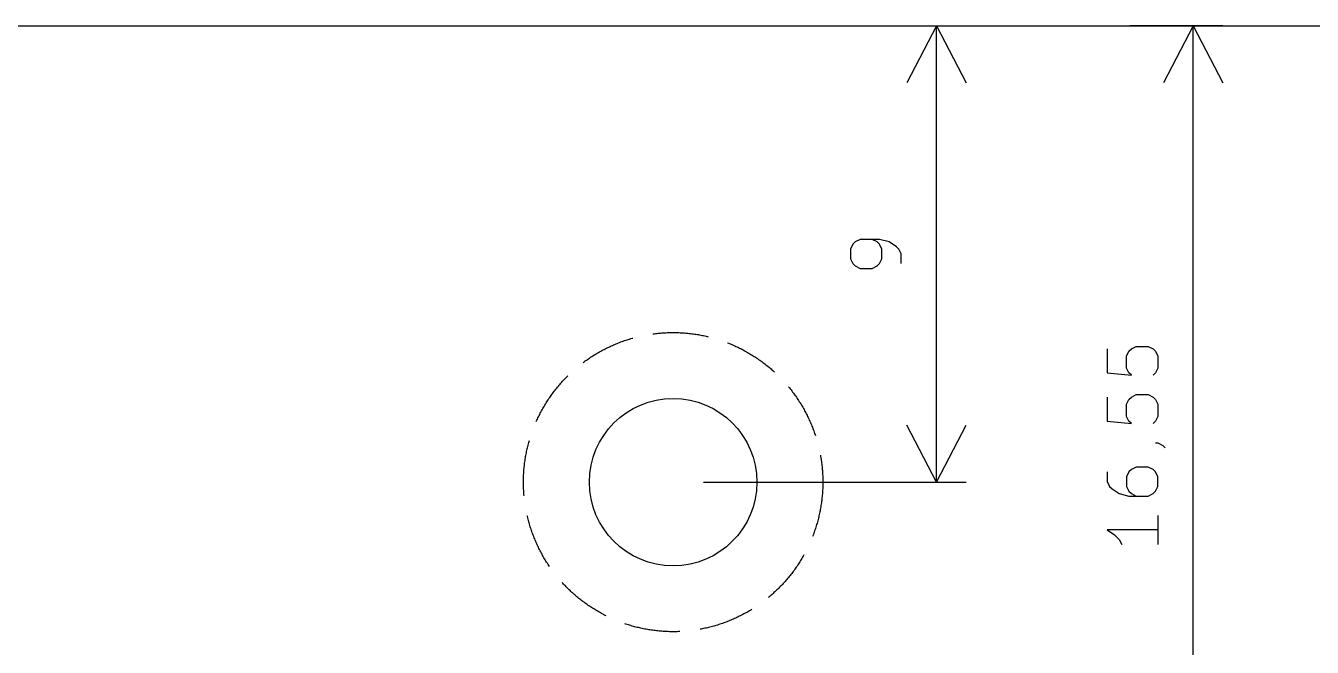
# Model space of a CAD drawing. Header units: millimetres. Extents: x 183 to 663, y -184 to 161.
# Drawn here: x 408.49 to 433.85, y 49.24 to 61.5 of the extents above; entities that cross this region are included whole.
import ezdxf

# ---------------------------------------------------------------- set-up
doc = ezdxf.new("R2010")
doc.units = ezdxf.units.MM
doc.layers.add('User.3', color=254, linetype='CONTINUOUS', true_color=0xb4dbd2)
doc.layers.add('User.4', color=57, linetype='CONTINUOUS', true_color=0x484848)

msp = doc.modelspace()

# ---------------------------------------------------------------- linework, layer by layer
at = {"layer": 'User.3', "linetype": 'CONTINUOUS'}
for p, q in [((293.5, 61.5), (549, 61.5)), ((426.44, 61.5), (425.853579, 60.373496)), ((425.85358, 61.5), (427.32, 61.5)), ((426.44, 52.5), (426.44, 61.5)), ((426.44, 61.5), (427.026421, 60.373496)), ((432.08642, 61.5), (430.25, 61.5)), ((431.5, 61.5), (430.913579, 60.373496)), ((431.5, 44.95), (431.5, 61.5)), ((431.5, 61.5), (432.086421, 60.373496)), ((424.792438, 57.190476), (424.744819, 57.095238)), ((424.744819, 57.095238), (424.744819, 56.904762)), ((424.840057, 57.238095), (424.792438, 57.190476)), ((424.935295, 57.285714), (424.840057, 57.238095)), ((425.316247, 57.285714), (424.935295, 57.285714)), ((425.268628, 57.238095), (425.17339, 57.285714)), ((425.316247, 57.190476), (425.268628, 57.238095)), ((425.506723, 57.238095), (425.316247, 57.285714)), ((425.363866, 57.095238), (425.316247, 57.190476)), ((425.363866, 56.904762), (425.363866, 57.095238)), ((425.64958, 57.142857), (425.506723, 57.238095)), ((425.6972, 57.095238), (425.64958, 57.142857)), ((425.744819, 57), (425.6972, 57.095238)), ((424.744819, 56.904762), (424.792438, 56.809524)), ((424.792438, 56.809524), (424.840057, 56.761905)), ((425.268628, 56.761905), (425.316247, 56.809524)), ((425.316247, 56.809524), (425.363866, 56.904762)), ((425.744819, 56.809524), (425.744819, 57)), ((424.840057, 56.761905), (424.935295, 56.714286)), ((424.935295, 56.714286), (425.17339, 56.714286)), ((425.17339, 56.714286), (425.268628, 56.761905)), ((420.244311, 55.273281), (420.26855, 55.281952)), ((420.26855, 55.281952), (420.292864, 55.290411)), ((420.292864, 55.290411), (420.317251, 55.298657)), ((420.317251, 55.298657), (420.34171, 55.30669)), ((420.34171, 55.30669), (420.366237, 55.314509)), ((420.366237, 55.314509), (420.390831, 55.322114)), ((420.390831, 55.322114), (420.415491, 55.329504)), ((420.415491, 55.329504), (420.440215, 55.336679)), ((420.440215, 55.336679), (420.458279, 55.341774)), ((420.849691, 55.422713), (420.875212, 55.426095)), ((420.875212, 55.426095), (420.900761, 55.429254)), ((420.900761, 55.429254), (420.926336, 55.432191)), ((420.926336, 55.432191), (420.951936, 55.434903)), ((420.951936, 55.434903), (420.977559, 55.437393)), ((420.977559, 55.437393), (421.003203, 55.439658)), ((421.003203, 55.439658), (421.028865, 55.4417)), ((421.028865, 55.4417), (421.054545, 55.443518)), ((421.054545, 55.443518), (421.080239, 55.445111)), ((421.080239, 55.445111), (421.105946, 55.446481)), ((421.105946, 55.446481), (421.131664, 55.447626)), ((421.131664, 55.447626), (421.157391, 55.448546)), ((421.157391, 55.448546), (421.183125, 55.449242)), ((421.183125, 55.449242), (421.208864, 55.449713)), ((421.208864, 55.449713), (421.234607, 55.44996)), ((421.234607, 55.44996), (421.26035, 55.449982)), ((421.26035, 55.449982), (421.286093, 55.449779)), ((421.286093, 55.449779), (421.311833, 55.449352)), ((421.311833, 55.449352), (421.337568, 55.4487)), ((421.337568, 55.4487), (421.363297, 55.447824)), ((421.363297, 55.447824), (421.389017, 55.446723)), ((421.389017, 55.446723), (421.414726, 55.445397)), ((421.414726, 55.445397), (421.440423, 55.443848)), ((421.440423, 55.443848), (421.466105, 55.442074)), ((421.466105, 55.442074), (421.491771, 55.440076)), ((421.491771, 55.440076), (421.517419, 55.437854)), ((421.517419, 55.437854), (421.543046, 55.435409)), ((421.543046, 55.435409), (421.568651, 55.43274)), ((421.568651, 55.43274), (421.594231, 55.429847)), ((421.594231, 55.429847), (421.619785, 55.426732)), ((421.619785, 55.426732), (421.645312, 55.423393)), ((421.645312, 55.423393), (421.670808, 55.419832)), ((421.670808, 55.419832), (421.696272, 55.416049)), ((421.696272, 55.416049), (421.721702, 55.412044)), ((421.721702, 55.412044), (421.747096, 55.407816)), ((421.747096, 55.407816), (421.772452, 55.403368)), ((421.772452, 55.403368), (421.797768, 55.398698)), ((421.797768, 55.398698), (421.823043, 55.393807)), ((421.823043, 55.393807), (421.848274, 55.388697)), ((421.848274, 55.388697), (421.87346, 55.383366)), ((421.87346, 55.383366), (421.898598, 55.377815)), ((421.898598, 55.377815), (421.923686, 55.372046)), ((421.923686, 55.372046), (421.941945, 55.367701)), ((419.711597, 55.017105), (419.733621, 55.030434)), ((419.733621, 55.030434), (419.755761, 55.04357)), ((419.755761, 55.04357), (419.778014, 55.056513)), ((419.778014, 55.056513), (419.80038, 55.069261)), ((419.80038, 55.069261), (419.822856, 55.081813)), ((419.822856, 55.081813), (419.84544, 55.094169)), ((419.84544, 55.094169), (419.868132, 55.106327)), ((419.868132, 55.106327), (419.890929, 55.118287)), ((419.890929, 55.118287), (419.913829, 55.130047)), ((419.913829, 55.130047), (419.936831, 55.141607)), ((419.936831, 55.141607), (419.959933, 55.152966)), ((419.959933, 55.152966), (419.983134, 55.164123)), ((419.983134, 55.164123), (420.00643, 55.175077)), ((420.00643, 55.175077), (420.029822, 55.185827)), ((420.029822, 55.185827), (420.053306, 55.196372)), ((420.053306, 55.196372), (420.076882, 55.206713)), ((420.076882, 55.206713), (420.100547, 55.216847)), ((420.100547, 55.216847), (420.124299, 55.226774)), ((420.124299, 55.226774), (420.148137, 55.236494)), ((420.148137, 55.236494), (420.172059, 55.246005)), ((420.172059, 55.246005), (420.196064, 55.255307)), ((420.196064, 55.255307), (420.220148, 55.2644)), ((420.220148, 55.2644), (420.244311, 55.273281)), ((422.323245, 55.247844), (422.347183, 55.238374)), ((422.347183, 55.238374), (422.371038, 55.228695)), ((422.371038, 55.228695), (422.394807, 55.218808)), ((422.394807, 55.218808), (422.418489, 55.208714)), ((422.418489, 55.208714), (422.442082, 55.198414)), ((422.442082, 55.198414), (422.465585, 55.187909)), ((422.465585, 55.187909), (422.488995, 55.177199)), ((422.488995, 55.177199), (422.51231, 55.166285)), ((422.51231, 55.166285), (422.535529, 55.155167)), ((422.535529, 55.155167), (422.558651, 55.143848)), ((422.558651, 55.143848), (422.581673, 55.132327)), ((422.581673, 55.132327), (422.604593, 55.120606)), ((422.604593, 55.120606), (422.62741, 55.108686)), ((422.62741, 55.108686), (422.650123, 55.096566)), ((422.650123, 55.096566), (422.672728, 55.084249)), ((422.672728, 55.084249), (422.695226, 55.071735)), ((422.695226, 55.071735), (422.717613, 55.059026)), ((422.717613, 55.059026), (422.739889, 55.046121)), ((422.739889, 55.046121), (422.762051, 55.033022)), ((422.762051, 55.033022), (422.784098, 55.019731)), ((429.804819, 55.129761), (429.804819, 54.653571)), ((430.185771, 54.986904), (430.23339, 55.082142)), ((430.23339, 55.082142), (430.281009, 55.129761)), ((430.281009, 55.129761), (430.376247, 55.17738)), ((430.376247, 55.17738), (430.614342, 55.17738)), ((430.614342, 55.17738), (430.70958, 55.129761)), ((430.70958, 55.129761), (430.7572, 55.082142)), ((430.7572, 55.082142), (430.804819, 54.986904)), ((419.477426, 54.858067), (419.498071, 54.873446)), ((419.498071, 54.873446), (419.51885, 54.888644)), ((419.51885, 54.888644), (419.53976, 54.90366)), ((419.53976, 54.90366), (419.560801, 54.918493)), ((419.560801, 54.918493), (419.58197, 54.933141)), ((419.58197, 54.933141), (419.603267, 54.947605)), ((419.603267, 54.947605), (419.624688, 54.961882)), ((419.624688, 54.961882), (419.646234, 54.975971)), ((419.646234, 54.975971), (419.667902, 54.989873)), ((419.667902, 54.989873), (419.68969, 55.003584)), ((419.68969, 55.003584), (419.711597, 55.017105)), ((422.784098, 55.019731), (422.806028, 55.006248)), ((422.806028, 55.006248), (422.827839, 54.992574)), ((422.827839, 54.992574), (422.849531, 54.97871)), ((422.849531, 54.97871), (422.8711, 54.964657)), ((422.8711, 54.964657), (422.892547, 54.950416)), ((422.892547, 54.950416), (422.913868, 54.935989)), ((422.913868, 54.935989), (422.935062, 54.921377)), ((422.935062, 54.921377), (422.956128, 54.90658)), ((422.956128, 54.90658), (422.977064, 54.8916)), ((422.977064, 54.8916), (422.997869, 54.876437)), ((422.997869, 54.876437), (423.01854, 54.861094)), ((423.01854, 54.861094), (423.039077, 54.845571)), ((423.039077, 54.845571), (423.059478, 54.829869)), ((423.059478, 54.829869), (423.079741, 54.81399)), ((423.079741, 54.81399), (423.099864, 54.797934)), ((423.099864, 54.797934), (423.119847, 54.781704)), ((423.119847, 54.781704), (423.139687, 54.7653)), ((430.185771, 54.748809), (430.185771, 54.986904)), ((430.804819, 54.986904), (430.804819, 54.748809)), ((419.090195, 54.509413), (419.107813, 54.528185)), ((419.107813, 54.528185), (419.125593, 54.546801)), ((419.125593, 54.546801), (419.143535, 54.565262)), ((419.143535, 54.565262), (419.161638, 54.583566)), ((419.161638, 54.583566), (419.174937, 54.59681)), ((423.139687, 54.7653), (423.159383, 54.748723)), ((423.159383, 54.748723), (423.178934, 54.731975)), ((423.178934, 54.731975), (423.198338, 54.715057)), ((423.198338, 54.715057), (423.217594, 54.697971)), ((423.217594, 54.697971), (423.236699, 54.680717)), ((423.236699, 54.680717), (423.250533, 54.668033)), ((429.804819, 54.653571), (430.281009, 54.605952)), ((430.23339, 54.653571), (430.185771, 54.748809)), ((430.281009, 54.605952), (430.23339, 54.653571)), ((430.7572, 54.653571), (430.70958, 54.605952)), ((430.804819, 54.748809), (430.7572, 54.653571)), ((418.876607, 54.252), (418.891986, 54.272645)), ((418.891986, 54.272645), (418.907545, 54.293154)), ((418.907545, 54.293154), (418.923282, 54.313528)), ((418.923282, 54.313528), (418.939196, 54.333763)), ((418.939196, 54.333763), (418.955287, 54.353858)), ((418.955287, 54.353858), (418.971552, 54.373813)), ((418.971552, 54.373813), (418.98799, 54.393624)), ((418.98799, 54.393624), (419.004601, 54.413292)), ((419.004601, 54.413292), (419.021383, 54.432813)), ((419.021383, 54.432813), (419.038335, 54.452188)), ((419.038335, 54.452188), (419.055455, 54.471414)), ((419.055455, 54.471414), (419.072742, 54.490489)), ((419.072742, 54.490489), (419.090195, 54.509413)), ((423.525242, 54.377705), (423.541541, 54.357779)), ((423.541541, 54.357779), (423.557665, 54.337711)), ((423.557665, 54.337711), (423.573614, 54.317503)), ((423.573614, 54.317503), (423.589386, 54.297156)), ((423.589386, 54.297156), (423.60498, 54.276673)), ((423.60498, 54.276673), (423.620395, 54.256055)), ((418.706474, 53.994315), (418.719611, 54.016454)), ((418.719611, 54.016454), (418.732941, 54.038478)), ((418.732941, 54.038478), (418.746463, 54.060385)), ((418.746463, 54.060385), (418.760175, 54.082172)), ((418.760175, 54.082172), (418.774076, 54.10384)), ((418.774076, 54.10384), (418.788167, 54.125385)), ((418.788167, 54.125385), (418.802444, 54.146806)), ((418.802444, 54.146806), (418.816908, 54.168102)), ((418.816908, 54.168102), (418.831558, 54.189271)), ((418.831558, 54.189271), (418.846391, 54.210312)), ((418.846391, 54.210312), (418.861408, 54.231222)), ((418.861408, 54.231222), (418.876607, 54.252)), ((423.620395, 54.256055), (423.635629, 54.235303)), ((423.635629, 54.235303), (423.650681, 54.214418)), ((423.650681, 54.214418), (423.665551, 54.193403)), ((423.665551, 54.193403), (423.680236, 54.172259)), ((423.680236, 54.172259), (423.694737, 54.150988)), ((423.694737, 54.150988), (423.709051, 54.129591)), ((423.709051, 54.129591), (423.723178, 54.10807)), ((423.723178, 54.10807), (423.737117, 54.086427)), ((423.737117, 54.086427), (423.750866, 54.064662)), ((423.750866, 54.064662), (423.764425, 54.042779)), ((423.764425, 54.042779), (423.777792, 54.020778)), ((423.777792, 54.020778), (423.790967, 53.998661)), ((429.804819, 54.17738), (429.804819, 53.70119)), ((430.185771, 54.034523), (430.23339, 54.129761)), ((430.185771, 53.796428), (430.185771, 54.034523)), ((430.23339, 54.129761), (430.281009, 54.17738)), ((430.281009, 54.17738), (430.376247, 54.224999)), ((430.376247, 54.224999), (430.614342, 54.224999)), ((430.614342, 54.224999), (430.70958, 54.17738)), ((430.70958, 54.17738), (430.7572, 54.129761)), ((430.7572, 54.129761), (430.804819, 54.034523)), ((430.804819, 54.034523), (430.804819, 53.796428)), ((418.574961, 53.743649), (418.585915, 53.766946)), ((418.585915, 53.766946), (418.597073, 53.790146)), ((418.597073, 53.790146), (418.608432, 53.813248)), ((418.608432, 53.813248), (418.619993, 53.836249)), ((418.619993, 53.836249), (418.631754, 53.859149)), ((418.631754, 53.859149), (418.643714, 53.881946)), ((418.643714, 53.881946), (418.655873, 53.904637)), ((418.655873, 53.904637), (418.668229, 53.927221)), ((418.668229, 53.927221), (418.680782, 53.949697)), ((418.680782, 53.949697), (418.693531, 53.972062)), ((418.693531, 53.972062), (418.706474, 53.994315)), ((423.790967, 53.998661), (423.803949, 53.97643)), ((423.803949, 53.97643), (423.816736, 53.954087)), ((423.816736, 53.954087), (423.829327, 53.931633)), ((423.829327, 53.931633), (423.841722, 53.90907)), ((423.841722, 53.90907), (423.85392, 53.886399)), ((423.85392, 53.886399), (423.865919, 53.863623)), ((423.865919, 53.863623), (423.877719, 53.840743)), ((423.877719, 53.840743), (423.889319, 53.817762)), ((423.889319, 53.817762), (423.900718, 53.794679)), ((423.900718, 53.794679), (423.911915, 53.771498)), ((423.911915, 53.771498), (423.922909, 53.748221)), ((430.23339, 53.70119), (430.185771, 53.796428)), ((430.804819, 53.796428), (430.7572, 53.70119)), ((418.553663, 53.696774), (418.56421, 53.720258)), ((418.56421, 53.720258), (418.574961, 53.743649)), ((423.922909, 53.748221), (423.9337, 53.724848)), ((423.9337, 53.724848), (423.944287, 53.701382)), ((423.944287, 53.701382), (423.954668, 53.677824)), ((423.954668, 53.677824), (423.964844, 53.654177)), ((423.964844, 53.654177), (423.974812, 53.630442)), ((423.974812, 53.630442), (423.984573, 53.606621)), ((423.984573, 53.606621), (423.994126, 53.582715)), ((423.994126, 53.582715), (424.00347, 53.558727)), ((424.00347, 53.558727), (424.012604, 53.534659)), ((424.012604, 53.534659), (424.021528, 53.510511)), ((424.021528, 53.510511), (424.030241, 53.486287)), ((426.44, 52.5), (425.853579, 53.626504)), ((426.44, 52.5), (427.026421, 53.626504)), ((429.804819, 53.70119), (430.281009, 53.653571)), ((430.281009, 53.653571), (430.23339, 53.70119)), ((430.7572, 53.70119), (430.70958, 53.653571)), ((418.391412, 53.228681), (418.39788, 53.253599)), ((418.39788, 53.253599), (418.404565, 53.278459)), ((418.404565, 53.278459), (418.411466, 53.303261)), ((418.411466, 53.303261), (418.416634, 53.321304)), ((424.030241, 53.486287), (424.038742, 53.461988)), ((424.038742, 53.461988), (424.04703, 53.437615)), ((424.04703, 53.437615), (424.052939, 53.419801)), ((430.7572, 53.272619), (430.804819, 53.272619)), ((430.804819, 53.272619), (430.900057, 53.225)), ((418.338781, 52.976766), (418.343053, 53.002153)), ((418.343053, 53.002153), (418.347545, 53.027501)), ((418.347545, 53.027501), (418.352259, 53.052809)), ((418.352259, 53.052809), (418.357194, 53.078076)), ((418.357194, 53.078076), (418.362348, 53.103298)), ((418.362348, 53.103298), (418.367723, 53.128474)), ((418.367723, 53.128474), (418.373317, 53.153602)), ((418.373317, 53.153602), (418.37913, 53.178681)), ((418.37913, 53.178681), (418.385162, 53.203708)), ((418.385162, 53.203708), (418.391412, 53.228681)), ((424.151549, 53.032462), (424.156085, 53.007122)), ((424.156085, 53.007122), (424.160399, 52.981742)), ((430.900057, 53.225), (430.947676, 53.177381)), ((418.308306, 52.721222), (418.310349, 52.746885)), ((418.310349, 52.746885), (418.312615, 52.772528)), ((418.312615, 52.772528), (418.315105, 52.798151)), ((418.315105, 52.798151), (418.317819, 52.823751)), ((418.317819, 52.823751), (418.320756, 52.849327)), ((418.320756, 52.849327), (418.323916, 52.874875)), ((418.323916, 52.874875), (418.327299, 52.900396)), ((418.327299, 52.900396), (418.330904, 52.925886)), ((418.330904, 52.925886), (418.334732, 52.951343)), ((418.334732, 52.951343), (418.338781, 52.976766)), ((424.160399, 52.981742), (424.164492, 52.956326)), ((424.164492, 52.956326), (424.168364, 52.930875)), ((424.168364, 52.930875), (424.172013, 52.905392)), ((424.172013, 52.905392), (424.175439, 52.879877)), ((424.175439, 52.879877), (424.178643, 52.854334)), ((424.178643, 52.854334), (424.181623, 52.828763)), ((424.181623, 52.828763), (424.184381, 52.803168)), ((424.184381, 52.803168), (424.186914, 52.777549)), ((424.186914, 52.777549), (424.189225, 52.75191)), ((424.189225, 52.75191), (424.191311, 52.726251)), ((430.281009, 52.748809), (430.23339, 52.70119)), ((430.376247, 52.796428), (430.281009, 52.748809)), ((430.614342, 52.796428), (430.376247, 52.796428)), ((430.70958, 52.748809), (430.614342, 52.796428)), ((430.7572, 52.70119), (430.70958, 52.748809)), ((418.300018, 52.489738), (418.300041, 52.515481)), ((418.30022, 52.463995), (418.300018, 52.489738)), ((418.300041, 52.515481), (418.300288, 52.541224)), ((418.300288, 52.541224), (418.30076, 52.566963)), ((418.30076, 52.566963), (418.301457, 52.592697)), ((418.301457, 52.592697), (418.302378, 52.618424)), ((418.302378, 52.618424), (418.303524, 52.644142)), ((418.303524, 52.644142), (418.304894, 52.669849)), ((418.304894, 52.669849), (418.306488, 52.695543)), ((418.306488, 52.695543), (418.308306, 52.721222)), ((421.85, 52.5), (427.02642, 52.5)), ((424.191311, 52.726251), (424.193173, 52.700575)), ((424.193173, 52.700575), (424.194812, 52.674884)), ((424.194812, 52.674884), (424.196226, 52.649179)), ((424.196226, 52.649179), (424.197415, 52.623463)), ((424.197415, 52.623463), (424.19838, 52.597737)), ((424.19838, 52.597737), (424.199121, 52.572005)), ((424.199121, 52.572005), (424.199637, 52.546266)), ((424.199637, 52.546266), (424.199929, 52.520524)), ((424.2, 52.5), (424.199888, 52.474257)), ((424.199929, 52.520524), (424.2, 52.5)), ((429.804819, 52.70119), (429.804819, 52.510714)), ((429.804819, 52.510714), (429.852438, 52.415476)), ((430.23339, 52.70119), (430.185771, 52.605952)), ((430.185771, 52.605952), (430.185771, 52.415476)), ((430.804819, 52.605952), (430.7572, 52.70119)), ((430.804819, 52.415476), (430.804819, 52.605952)), ((418.300646, 52.438255), (418.30022, 52.463995)), ((418.301297, 52.41252), (418.300646, 52.438255)), ((418.302173, 52.386791), (418.301297, 52.41252)), ((418.303273, 52.361071), (418.302173, 52.386791)), ((418.304598, 52.335362), (418.303273, 52.361071)), ((418.306147, 52.309665), (418.304598, 52.335362)), ((418.30792, 52.283982), (418.306147, 52.309665)), ((418.309917, 52.258316), (418.30792, 52.283982)), ((418.312138, 52.232669), (418.309917, 52.258316)), ((424.188774, 52.242891), (424.186419, 52.217255)), ((424.190906, 52.268546), (424.188774, 52.242891)), ((424.192814, 52.294218), (424.190906, 52.268546)), ((424.194498, 52.319907), (424.192814, 52.294218)), ((424.195957, 52.345609), (424.194498, 52.319907)), ((424.197192, 52.371323), (424.195957, 52.345609)), ((424.198203, 52.397046), (424.197192, 52.371323)), ((424.198989, 52.422778), (424.198203, 52.397046)), ((424.199551, 52.448515), (424.198989, 52.422778)), ((424.199888, 52.474257), (424.199551, 52.448515)), ((429.852438, 52.415476), (429.900057, 52.367857)), ((429.900057, 52.367857), (430.042914, 52.272619)), ((430.042914, 52.272619), (430.23339, 52.225)), ((430.185771, 52.415476), (430.23339, 52.320238)), ((430.23339, 52.320238), (430.281009, 52.272619)), ((430.281009, 52.272619), (430.376247, 52.225)), ((430.614342, 52.225), (430.70958, 52.272619)), ((430.70958, 52.272619), (430.7572, 52.320238)), ((430.7572, 52.320238), (430.804819, 52.415476)), ((424.155183, 51.987738), (424.150602, 51.962405)), ((424.159543, 52.01311), (424.155183, 51.987738)), ((424.163681, 52.038518), (424.159543, 52.01311)), ((424.167597, 52.063962), (424.163681, 52.038518)), ((424.171291, 52.089439), (424.167597, 52.063962)), ((424.174762, 52.114948), (424.171291, 52.089439)), ((424.178011, 52.140485), (424.174762, 52.114948)), ((424.181037, 52.166051), (424.178011, 52.140485)), ((424.18384, 52.191641), (424.181037, 52.166051)), ((424.186419, 52.217255), (424.18384, 52.191641)), ((430.23339, 52.225), (430.614342, 52.225)), ((418.379511, 51.819712), (418.375241, 51.837988)), ((418.385557, 51.794688), (418.379511, 51.819712)), ((418.391821, 51.769718), (418.385557, 51.794688)), ((418.398302, 51.744804), (418.391821, 51.769718)), ((418.405001, 51.719947), (418.398302, 51.744804)), ((424.099481, 51.736484), (424.09271, 51.711647)), ((424.106036, 51.761379), (424.099481, 51.736484)), ((424.112372, 51.78633), (424.106036, 51.761379)), ((424.118491, 51.811336), (424.112372, 51.78633)), ((424.124392, 51.836394), (424.118491, 51.811336)), ((424.130073, 51.861503), (424.124392, 51.836394)), ((424.135535, 51.886661), (424.130073, 51.861503)), ((424.140778, 51.911865), (424.135535, 51.886661)), ((424.1458, 51.937113), (424.140778, 51.911865)), ((424.150602, 51.962405), (424.1458, 51.937113)), ((430.804819, 51.844047), (430.804819, 51.272619)), ((418.411917, 51.69515), (418.405001, 51.719947)), ((418.419048, 51.670414), (418.411917, 51.69515)), ((418.426396, 51.645741), (418.419048, 51.670414)), ((418.433958, 51.621134), (418.426396, 51.645741)), ((418.441734, 51.596593), (418.433958, 51.621134)), ((418.449725, 51.572121), (418.441734, 51.596593)), ((418.457929, 51.547719), (418.449725, 51.572121)), ((418.466345, 51.523391), (418.457929, 51.547719)), ((418.474974, 51.499136), (418.466345, 51.523391)), ((418.483813, 51.474958), (418.474974, 51.499136)), ((418.492864, 51.450858), (418.483813, 51.474958)), ((424.022093, 51.491041), (424.013183, 51.466888)), ((424.030792, 51.51527), (424.022093, 51.491041)), ((424.03928, 51.539574), (424.030792, 51.51527)), ((424.047555, 51.563951), (424.03928, 51.539574)), ((424.055617, 51.5884), (424.047555, 51.563951)), ((424.063465, 51.612918), (424.055617, 51.5884)), ((424.071099, 51.637503), (424.063465, 51.612918)), ((424.078518, 51.662155), (424.071099, 51.637503)), ((424.085722, 51.68687), (424.078518, 51.662155)), ((424.09271, 51.711647), (424.085722, 51.68687)), ((430.804819, 51.558333), (429.804819, 51.558333)), ((429.804819, 51.558333), (429.947676, 51.463095)), ((418.502124, 51.426837), (418.492864, 51.450858)), ((418.511594, 51.402899), (418.502124, 51.426837)), ((418.521272, 51.379044), (418.511594, 51.402899)), ((418.531158, 51.355274), (418.521272, 51.379044)), ((418.541251, 51.331592), (418.531158, 51.355274)), ((418.55155, 51.307998), (418.541251, 51.331592)), ((418.562055, 51.284495), (418.55155, 51.307998)), ((418.572764, 51.261085), (418.562055, 51.284495)), ((418.583678, 51.237769), (418.572764, 51.261085)), ((418.594794, 51.21455), (418.583678, 51.237769)), ((424.004062, 51.442815), (423.997281, 51.425314)), ((424.013183, 51.466888), (424.004062, 51.442815)), ((429.947676, 51.463095), (430.042914, 51.367857)), ((430.042914, 51.367857), (430.090533, 51.272619)), ((418.606113, 51.191428), (418.594794, 51.21455)), ((418.617633, 51.168406), (418.606113, 51.191428)), ((418.629353, 51.145485), (418.617633, 51.168406)), ((418.641273, 51.122667), (418.629353, 51.145485)), ((418.653392, 51.099955), (418.641273, 51.122667)), ((418.665708, 51.077349), (418.653392, 51.099955)), ((418.678222, 51.054851), (418.665708, 51.077349)), ((418.690931, 51.032463), (418.678222, 51.054851)), ((418.703835, 51.010187), (418.690931, 51.032463)), ((418.716932, 50.988025), (418.703835, 51.010187)), ((418.730223, 50.965977), (418.716932, 50.988025)), ((418.743706, 50.944047), (418.730223, 50.965977)), ((423.775098, 50.974752), (423.761692, 50.952775)), ((423.788312, 50.996846), (423.775098, 50.974752)), ((423.801333, 51.019054), (423.788312, 50.996846)), ((423.814159, 51.041374), (423.801333, 51.019054)), ((423.82679, 51.063806), (423.814159, 51.041374)), ((418.757379, 50.922235), (418.743706, 50.944047)), ((418.771243, 50.900543), (418.757379, 50.922235)), ((418.785295, 50.878973), (418.771243, 50.900543)), ((418.799535, 50.857526), (418.785295, 50.878973)), ((418.813961, 50.836205), (418.799535, 50.857526)), ((423.601833, 50.719163), (423.586203, 50.698708)), ((423.617284, 50.739754), (423.601833, 50.719163)), ((423.632555, 50.76048), (423.617284, 50.739754)), ((423.647644, 50.781337), (423.632555, 50.76048)), ((423.662551, 50.802326), (423.647644, 50.781337)), ((423.677274, 50.823444), (423.662551, 50.802326)), ((423.691812, 50.844689), (423.677274, 50.823444)), ((423.706164, 50.866061), (423.691812, 50.844689)), ((423.720329, 50.887557), (423.706164, 50.866061)), ((423.734306, 50.909176), (423.720329, 50.887557)), ((423.748094, 50.930916), (423.734306, 50.909176)), ((423.761692, 50.952775), (423.748094, 50.930916)), ((419.073857, 50.508292), (419.061229, 50.522177)), ((419.09132, 50.489378), (419.073857, 50.508292)), ((419.108948, 50.470616), (419.09132, 50.489378)), ((419.126739, 50.45201), (419.108948, 50.470616)), ((423.385119, 50.464376), (423.367274, 50.445821)), ((423.402802, 50.483085), (423.385119, 50.464376)), ((423.42032, 50.501949), (423.402802, 50.483085)), ((423.437674, 50.520964), (423.42032, 50.501949)), ((423.454861, 50.54013), (423.437674, 50.520964)), ((423.47188, 50.559446), (423.454861, 50.54013)), ((423.488729, 50.578909), (423.47188, 50.559446)), ((423.505409, 50.598518), (423.488729, 50.578909)), ((423.521916, 50.618273), (423.505409, 50.598518)), ((423.53825, 50.63817), (423.521916, 50.618273)), ((423.554411, 50.65821), (423.53825, 50.63817)), ((423.570395, 50.678389), (423.554411, 50.65821)), ((423.586203, 50.698708), (423.570395, 50.678389)), ((419.144692, 50.433559), (419.126739, 50.45201)), ((419.162805, 50.415266), (419.144692, 50.433559)), ((419.181077, 50.397131), (419.162805, 50.415266)), ((419.199507, 50.379156), (419.181077, 50.397131)), ((419.218092, 50.361344), (419.199507, 50.379156)), ((419.236833, 50.343693), (419.218092, 50.361344)), ((419.255727, 50.326208), (419.236833, 50.343693)), ((419.274772, 50.308887), (419.255727, 50.326208)), ((419.293968, 50.291734), (419.274772, 50.308887)), ((419.313313, 50.274748), (419.293968, 50.291734)), ((419.332806, 50.257933), (419.313313, 50.274748)), ((419.352444, 50.241288), (419.332806, 50.257933)), ((419.372227, 50.224814), (419.352444, 50.241288)), ((419.392153, 50.208515), (419.372227, 50.224814)), ((419.412221, 50.192389), (419.392153, 50.208515)), ((423.140955, 50.235759), (423.126511, 50.223774)), ((423.160642, 50.252346), (423.140955, 50.235759)), ((423.180183, 50.269105), (423.160642, 50.252346)), ((423.199578, 50.286034), (423.180183, 50.269105)), ((423.218824, 50.303131), (423.199578, 50.286034)), ((423.23792, 50.320396), (423.218824, 50.303131)), ((423.256865, 50.337827), (423.23792, 50.320396)), ((423.275657, 50.355422), (423.256865, 50.337827)), ((423.294294, 50.37318), (423.275657, 50.355422)), ((423.312776, 50.391101), (423.294294, 50.37318)), ((423.331101, 50.409182), (423.312776, 50.391101)), ((423.349267, 50.427423), (423.331101, 50.409182)), ((423.367274, 50.445821), (423.349267, 50.427423)), ((419.432428, 50.17644), (419.412221, 50.192389)), ((419.452774, 50.160667), (419.432428, 50.17644)), ((419.473257, 50.145073), (419.452774, 50.160667)), ((419.493875, 50.129657), (419.473257, 50.145073)), ((419.514626, 50.114423), (419.493875, 50.129657)), ((419.53551, 50.09937), (419.514626, 50.114423)), ((419.556525, 50.0845), (419.53551, 50.09937)), ((419.577668, 50.069814), (419.556525, 50.0845)), ((419.598939, 50.055312), (419.577668, 50.069814)), ((419.620335, 50.040997), (419.598939, 50.055312)), ((419.641856, 50.02687), (419.620335, 50.040997)), ((419.663499, 50.01293), (419.641856, 50.02687)), ((419.685263, 49.99918), (419.663499, 50.01293)), ((419.707146, 49.985621), (419.685263, 49.99918)), ((419.729147, 49.972253), (419.707146, 49.985621)), ((419.751263, 49.959077), (419.729147, 49.972253)), ((419.773494, 49.946095), (419.751263, 49.959077)), ((422.735382, 49.951247), (422.713083, 49.938382)), ((422.757567, 49.964306), (422.735382, 49.951247)), ((422.779637, 49.977559), (422.757567, 49.964306)), ((422.801591, 49.991003), (422.779637, 49.977559)), ((419.795837, 49.933308), (419.773494, 49.946095)), ((419.81829, 49.920716), (419.795837, 49.933308)), ((419.840853, 49.90832), (419.81829, 49.920716)), ((419.863523, 49.896122), (419.840853, 49.90832)), ((419.886299, 49.884122), (419.863523, 49.896122)), ((419.909178, 49.872321), (419.886299, 49.884122)), ((419.93216, 49.86072), (419.909178, 49.872321)), ((420.318819, 49.700821), (420.301029, 49.706802)), ((420.343281, 49.692802), (420.318819, 49.700821)), ((422.173007, 49.698115), (422.148521, 49.690167)), ((422.197423, 49.706277), (422.173007, 49.698115)), ((422.221766, 49.714651), (422.197423, 49.706277)), ((422.246036, 49.723237), (422.221766, 49.714651)), ((422.270229, 49.732035), (422.246036, 49.723237)), ((422.294345, 49.741043), (422.270229, 49.732035)), ((422.318381, 49.750262), (422.294345, 49.741043)), ((422.342336, 49.75969), (422.318381, 49.750262)), ((422.366208, 49.769326), (422.342336, 49.75969)), ((422.389995, 49.779171), (422.366208, 49.769326)), ((422.413695, 49.789223), (422.389995, 49.779171)), ((422.437307, 49.799481), (422.413695, 49.789223)), ((422.460827, 49.809945), (422.437307, 49.799481)), ((422.484256, 49.820614), (422.460827, 49.809945)), ((422.507591, 49.831486), (422.484256, 49.820614)), ((422.53083, 49.842562), (422.507591, 49.831486)), ((422.553971, 49.853841), (422.53083, 49.842562)), ((422.577014, 49.865321), (422.553971, 49.853841)), ((422.599955, 49.877001), (422.577014, 49.865321)), ((422.622793, 49.888882), (422.599955, 49.877001)), ((422.645527, 49.900961), (422.622793, 49.888882)), ((422.668154, 49.913238), (422.645527, 49.900961)), ((422.690674, 49.925712), (422.668154, 49.913238)), ((422.713083, 49.938382), (422.690674, 49.925712)), ((420.367813, 49.684996), (420.343281, 49.692802)), ((420.392412, 49.677405), (420.367813, 49.684996)), ((420.417076, 49.670029), (420.392412, 49.677405)), ((420.441803, 49.662868), (420.417076, 49.670029)), ((420.466592, 49.655923), (420.441803, 49.662868)), ((420.491441, 49.649195), (420.466592, 49.655923)), ((420.516348, 49.642684), (420.491441, 49.649195)), ((420.54131, 49.636391), (420.516348, 49.642684)), ((420.566327, 49.630315), (420.54131, 49.636391)), ((420.591395, 49.624458), (420.566327, 49.630315)), ((420.616514, 49.618821), (420.591395, 49.624458)), ((420.64168, 49.613402), (420.616514, 49.618821)), ((420.666894, 49.608204), (420.64168, 49.613402)), ((420.692151, 49.603225), (420.666894, 49.608204)), ((420.717451, 49.598467), (420.692151, 49.603225)), ((420.742792, 49.593931), (420.717451, 49.598467)), ((420.768171, 49.589615), (420.742792, 49.593931)), ((420.793587, 49.585521), (420.768171, 49.589615)), ((420.819038, 49.581649), (420.793587, 49.585521)), ((420.844521, 49.578), (420.819038, 49.581649)), ((420.870036, 49.574572), (420.844521, 49.578)), ((420.895579, 49.571368), (420.870036, 49.574572)), ((420.921149, 49.568387), (420.895579, 49.571368)), ((420.946745, 49.565628), (420.921149, 49.568387)), ((420.972363, 49.563094), (420.946745, 49.565628)), ((420.998003, 49.560783), (420.972363, 49.563094)), ((421.023661, 49.558696), (420.998003, 49.560783)), ((421.049337, 49.556833), (421.023661, 49.558696)), ((421.075029, 49.555194), (421.049337, 49.556833)), ((421.100733, 49.553779), (421.075029, 49.555194)), ((421.126449, 49.552588), (421.100733, 49.553779)), ((421.152175, 49.551622), (421.126449, 49.552588)), ((421.177907, 49.550881), (421.152175, 49.551622)), ((421.203646, 49.550364), (421.177907, 49.550881)), ((421.229388, 49.550072), (421.203646, 49.550364)), ((421.255131, 49.550004), (421.229388, 49.550072)), ((421.280874, 49.550162), (421.255131, 49.550004)), ((421.306615, 49.550543), (421.280874, 49.550162)), ((421.332351, 49.55115), (421.306615, 49.550543)), ((421.358081, 49.551981), (421.332351, 49.55115)), ((421.383803, 49.553036), (421.358081, 49.551981)), ((421.799391, 49.601609), (421.78094, 49.598173)), ((421.824663, 49.606514), (421.799391, 49.601609)), ((421.849892, 49.611639), (421.824663, 49.606514)), ((421.875074, 49.616984), (421.849892, 49.611639)), ((421.900209, 49.622548), (421.875074, 49.616984)), ((421.925294, 49.628332), (421.900209, 49.622548)), ((421.950328, 49.634334), (421.925294, 49.628332)), ((421.975309, 49.640555), (421.950328, 49.634334)), ((422.000235, 49.646993), (421.975309, 49.640555)), ((422.025103, 49.653649), (422.000235, 49.646993)), ((422.049912, 49.660521), (422.025103, 49.653649)), ((422.07466, 49.66761), (422.049912, 49.660521)), ((422.099346, 49.674914), (422.07466, 49.66761)), ((422.123967, 49.682433), (422.099346, 49.674914)), ((422.148521, 49.690167), (422.123967, 49.682433))]:
    msp.add_line(p, q, dxfattribs=at)
at = {"layer": 'User.3'}
msp.add_circle((421.25, 52.5), 1.65, dxfattribs=at)
at = {"layer": 'User.4', "linetype": 'CONTINUOUS'}
for p, q in [((293.5, 61.5), (549, 61.5)), ((420.244311, 55.273281), (420.26855, 55.281952)), ((420.26855, 55.281952), (420.292864, 55.290411)), ((420.292864, 55.290411), (420.317251, 55.298657)), ((420.317251, 55.298657), (420.34171, 55.30669)), ((420.34171, 55.30669), (420.366237, 55.314509)), ((420.366237, 55.314509), (420.390831, 55.322114)), ((420.390831, 55.322114), (420.415491, 55.329504)), ((420.415491, 55.329504), (420.440215, 55.336679)), ((420.440215, 55.336679), (420.458279, 55.341774)), ((420.849691, 55.422713), (420.875212, 55.426095)), ((420.875212, 55.426095), (420.900761, 55.429254)), ((420.900761, 55.429254), (420.926336, 55.432191)), ((420.926336, 55.432191), (420.951936, 55.434903)), ((420.951936, 55.434903), (420.977559, 55.437393)), ((420.977559, 55.437393), (421.003203, 55.439658)), ((421.003203, 55.439658), (421.028865, 55.4417)), ((421.028865, 55.4417), (421.054545, 55.443518)), ((421.054545, 55.443518), (421.080239, 55.445111)), ((421.080239, 55.445111), (421.105946, 55.446481)), ((421.105946, 55.446481), (421.131664, 55.447626)), ((421.131664, 55.447626), (421.157391, 55.448546)), ((421.157391, 55.448546), (421.183125, 55.449242)), ((421.183125, 55.449242), (421.208864, 55.449713)), ((421.208864, 55.449713), (421.234607, 55.44996)), ((421.234607, 55.44996), (421.26035, 55.449982)), ((421.26035, 55.449982), (421.286093, 55.449779)), ((421.286093, 55.449779), (421.311833, 55.449352)), ((421.311833, 55.449352), (421.337568, 55.4487)), ((421.337568, 55.4487), (421.363297, 55.447824)), ((421.363297, 55.447824), (421.389017, 55.446723)), ((421.389017, 55.446723), (421.414726, 55.445397)), ((421.414726, 55.445397), (421.440423, 55.443848)), ((421.440423, 55.443848), (421.466105, 55.442074)), ((421.466105, 55.442074), (421.491771, 55.440076)), ((421.491771, 55.440076), (421.517419, 55.437854)), ((421.517419, 55.437854), (421.543046, 55.435409)), ((421.543046, 55.435409), (421.568651, 55.43274)), ((421.568651, 55.43274), (421.594231, 55.429847)), ((421.594231, 55.429847), (421.619785, 55.426732)), ((421.619785, 55.426732), (421.645312, 55.423393)), ((421.645312, 55.423393), (421.670808, 55.419832)), ((421.670808, 55.419832), (421.696272, 55.416049)), ((421.696272, 55.416049), (421.721702, 55.412044)), ((421.721702, 55.412044), (421.747096, 55.407816)), ((421.747096, 55.407816), (421.772452, 55.403368)), ((421.772452, 55.403368), (421.797768, 55.398698)), ((421.797768, 55.398698), (421.823043, 55.393807)), ((421.823043, 55.393807), (421.848274, 55.388697)), ((421.848274, 55.388697), (421.87346, 55.383366)), ((421.87346, 55.383366), (421.898598, 55.377815)), ((421.898598, 55.377815), (421.923686, 55.372046)), ((421.923686, 55.372046), (421.941945, 55.367701)), ((419.711597, 55.017105), (419.733621, 55.030434)), ((419.733621, 55.030434), (419.755761, 55.04357)), ((419.755761, 55.04357), (419.778014, 55.056513)), ((419.778014, 55.056513), (419.80038, 55.069261)), ((419.80038, 55.069261), (419.822856, 55.081813)), ((419.822856, 55.081813), (419.84544, 55.094169)), ((419.84544, 55.094169), (419.868132, 55.106327)), ((419.868132, 55.106327), (419.890929, 55.118287)), ((419.890929, 55.118287), (419.913829, 55.130047)), ((419.913829, 55.130047), (419.936831, 55.141607)), ((419.936831, 55.141607), (419.959933, 55.152966)), ((419.959933, 55.152966), (419.983134, 55.164123)), ((419.983134, 55.164123), (420.00643, 55.175077)), ((420.00643, 55.175077), (420.029822, 55.185827)), ((420.029822, 55.185827), (420.053306, 55.196372)), ((420.053306, 55.196372), (420.076882, 55.206713)), ((420.076882, 55.206713), (420.100547, 55.216847)), ((420.100547, 55.216847), (420.124299, 55.226774)), ((420.124299, 55.226774), (420.148137, 55.236494)), ((420.148137, 55.236494), (420.172059, 55.246005)), ((420.172059, 55.246005), (420.196064, 55.255307)), ((420.196064, 55.255307), (420.220148, 55.2644)), ((420.220148, 55.2644), (420.244311, 55.273281)), ((422.323245, 55.247844), (422.347183, 55.238374)), ((422.347183, 55.238374), (422.371038, 55.228695)), ((422.371038, 55.228695), (422.394807, 55.218808)), ((422.394807, 55.218808), (422.418489, 55.208714)), ((422.418489, 55.208714), (422.442082, 55.198414)), ((422.442082, 55.198414), (422.465585, 55.187909)), ((422.465585, 55.187909), (422.488995, 55.177199)), ((422.488995, 55.177199), (422.51231, 55.166285)), ((422.51231, 55.166285), (422.535529, 55.155167)), ((422.535529, 55.155167), (422.558651, 55.143848)), ((422.558651, 55.143848), (422.581673, 55.132327)), ((422.581673, 55.132327), (422.604593, 55.120606)), ((422.604593, 55.120606), (422.62741, 55.108686)), ((422.62741, 55.108686), (422.650123, 55.096566)), ((422.650123, 55.096566), (422.672728, 55.084249)), ((422.672728, 55.084249), (422.695226, 55.071735)), ((422.695226, 55.071735), (422.717613, 55.059026)), ((422.717613, 55.059026), (422.739889, 55.046121)), ((422.739889, 55.046121), (422.762051, 55.033022)), ((422.762051, 55.033022), (422.784098, 55.019731)), ((419.477426, 54.858067), (419.498071, 54.873446)), ((419.498071, 54.873446), (419.51885, 54.888644)), ((419.51885, 54.888644), (419.53976, 54.90366)), ((419.53976, 54.90366), (419.560801, 54.918493)), ((419.560801, 54.918493), (419.58197, 54.933141)), ((419.58197, 54.933141), (419.603267, 54.947605)), ((419.603267, 54.947605), (419.624688, 54.961882)), ((419.624688, 54.961882), (419.646234, 54.975971)), ((419.646234, 54.975971), (419.667902, 54.989873)), ((419.667902, 54.989873), (419.68969, 55.003584)), ((419.68969, 55.003584), (419.711597, 55.017105)), ((422.784098, 55.019731), (422.806028, 55.006248)), ((422.806028, 55.006248), (422.827839, 54.992574)), ((422.827839, 54.992574), (422.849531, 54.97871)), ((422.849531, 54.97871), (422.8711, 54.964657)), ((422.8711, 54.964657), (422.892547, 54.950416)), ((422.892547, 54.950416), (422.913868, 54.935989)), ((422.913868, 54.935989), (422.935062, 54.921377)), ((422.935062, 54.921377), (422.956128, 54.90658)), ((422.956128, 54.90658), (422.977064, 54.8916)), ((422.977064, 54.8916), (422.997869, 54.876437)), ((422.997869, 54.876437), (423.01854, 54.861094)), ((423.01854, 54.861094), (423.039077, 54.845571)), ((423.039077, 54.845571), (423.059478, 54.829869)), ((423.059478, 54.829869), (423.079741, 54.81399)), ((423.079741, 54.81399), (423.099864, 54.797934)), ((423.099864, 54.797934), (423.119847, 54.781704)), ((423.119847, 54.781704), (423.139687, 54.7653)), ((419.090195, 54.509413), (419.107813, 54.528185)), ((419.107813, 54.528185), (419.125593, 54.546801)), ((419.125593, 54.546801), (419.143535, 54.565262)), ((419.143535, 54.565262), (419.161638, 54.583566)), ((419.161638, 54.583566), (419.174937, 54.59681)), ((423.139687, 54.7653), (423.159383, 54.748723)), ((423.159383, 54.748723), (423.178934, 54.731975)), ((423.178934, 54.731975), (423.198338, 54.715057)), ((423.198338, 54.715057), (423.217594, 54.697971)), ((423.217594, 54.697971), (423.236699, 54.680717)), ((423.236699, 54.680717), (423.250533, 54.668033)), ((418.876607, 54.252), (418.891986, 54.272645)), ((418.891986, 54.272645), (418.907545, 54.293154)), ((418.907545, 54.293154), (418.923282, 54.313528)), ((418.923282, 54.313528), (418.939196, 54.333763)), ((418.939196, 54.333763), (418.955287, 54.353858)), ((418.955287, 54.353858), (418.971552, 54.373813)), ((418.971552, 54.373813), (418.98799, 54.393624)), ((418.98799, 54.393624), (419.004601, 54.413292)), ((419.004601, 54.413292), (419.021383, 54.432813)), ((419.021383, 54.432813), (419.038335, 54.452188)), ((419.038335, 54.452188), (419.055455, 54.471414)), ((419.055455, 54.471414), (419.072742, 54.490489)), ((419.072742, 54.490489), (419.090195, 54.509413)), ((423.525242, 54.377705), (423.541541, 54.357779)), ((423.541541, 54.357779), (423.557665, 54.337711)), ((423.557665, 54.337711), (423.573614, 54.317503)), ((423.573614, 54.317503), (423.589386, 54.297156)), ((423.589386, 54.297156), (423.60498, 54.276673)), ((423.60498, 54.276673), (423.620395, 54.256055)), ((418.706474, 53.994315), (418.719611, 54.016454)), ((418.719611, 54.016454), (418.732941, 54.038478)), ((418.732941, 54.038478), (418.746463, 54.060385)), ((418.746463, 54.060385), (418.760175, 54.082172)), ((418.760175, 54.082172), (418.774076, 54.10384)), ((418.774076, 54.10384), (418.788167, 54.125385)), ((418.788167, 54.125385), (418.802444, 54.146806)), ((418.802444, 54.146806), (418.816908, 54.168102)), ((418.816908, 54.168102), (418.831558, 54.189271)), ((418.831558, 54.189271), (418.846391, 54.210312)), ((418.846391, 54.210312), (418.861408, 54.231222)), ((418.861408, 54.231222), (418.876607, 54.252)), ((423.620395, 54.256055), (423.635629, 54.235303)), ((423.635629, 54.235303), (423.650681, 54.214418)), ((423.650681, 54.214418), (423.665551, 54.193403)), ((423.665551, 54.193403), (423.680236, 54.172259)), ((423.680236, 54.172259), (423.694737, 54.150988)), ((423.694737, 54.150988), (423.709051, 54.129591)), ((423.709051, 54.129591), (423.723178, 54.10807)), ((423.723178, 54.10807), (423.737117, 54.086427)), ((423.737117, 54.086427), (423.750866, 54.064662)), ((423.750866, 54.064662), (423.764425, 54.042779)), ((423.764425, 54.042779), (423.777792, 54.020778)), ((423.777792, 54.020778), (423.790967, 53.998661)), ((418.574961, 53.743649), (418.585915, 53.766946)), ((418.585915, 53.766946), (418.597073, 53.790146)), ((418.597073, 53.790146), (418.608432, 53.813248)), ((418.608432, 53.813248), (418.619993, 53.836249)), ((418.619993, 53.836249), (418.631754, 53.859149)), ((418.631754, 53.859149), (418.643714, 53.881946)), ((418.643714, 53.881946), (418.655873, 53.904637)), ((418.655873, 53.904637), (418.668229, 53.927221)), ((418.668229, 53.927221), (418.680782, 53.949697)), ((418.680782, 53.949697), (418.693531, 53.972062)), ((418.693531, 53.972062), (418.706474, 53.994315)), ((423.790967, 53.998661), (423.803949, 53.97643)), ((423.803949, 53.97643), (423.816736, 53.954087)), ((423.816736, 53.954087), (423.829327, 53.931633)), ((423.829327, 53.931633), (423.841722, 53.90907)), ((423.841722, 53.90907), (423.85392, 53.886399)), ((423.85392, 53.886399), (423.865919, 53.863623)), ((423.865919, 53.863623), (423.877719, 53.840743)), ((423.877719, 53.840743), (423.889319, 53.817762)), ((423.889319, 53.817762), (423.900718, 53.794679)), ((423.900718, 53.794679), (423.911915, 53.771498)), ((423.911915, 53.771498), (423.922909, 53.748221)), ((418.553663, 53.696774), (418.56421, 53.720258)), ((418.56421, 53.720258), (418.574961, 53.743649)), ((423.922909, 53.748221), (423.9337, 53.724848)), ((423.9337, 53.724848), (423.944287, 53.701382)), ((423.944287, 53.701382), (423.954668, 53.677824)), ((423.954668, 53.677824), (423.964844, 53.654177)), ((423.964844, 53.654177), (423.974812, 53.630442)), ((423.974812, 53.630442), (423.984573, 53.606621)), ((423.984573, 53.606621), (423.994126, 53.582715)), ((423.994126, 53.582715), (424.00347, 53.558727)), ((424.00347, 53.558727), (424.012604, 53.534659)), ((424.012604, 53.534659), (424.021528, 53.510511)), ((424.021528, 53.510511), (424.030241, 53.486287)), ((418.391412, 53.228681), (418.39788, 53.253599)), ((418.39788, 53.253599), (418.404565, 53.278459)), ((418.404565, 53.278459), (418.411466, 53.303261)), ((418.411466, 53.303261), (418.416634, 53.321304)), ((424.030241, 53.486287), (424.038742, 53.461988)), ((424.038742, 53.461988), (424.04703, 53.437615)), ((424.04703, 53.437615), (424.052939, 53.419801)), ((418.338781, 52.976766), (418.343053, 53.002153)), ((418.343053, 53.002153), (418.347545, 53.027501)), ((418.347545, 53.027501), (418.352259, 53.052809)), ((418.352259, 53.052809), (418.357194, 53.078076)), ((418.357194, 53.078076), (418.362348, 53.103298)), ((418.362348, 53.103298), (418.367723, 53.128474)), ((418.367723, 53.128474), (418.373317, 53.153602)), ((418.373317, 53.153602), (418.37913, 53.178681)), ((418.37913, 53.178681), (418.385162, 53.203708)), ((418.385162, 53.203708), (418.391412, 53.228681)), ((424.151549, 53.032462), (424.156085, 53.007122)), ((424.156085, 53.007122), (424.160399, 52.981742)), ((418.308306, 52.721222), (418.310349, 52.746885)), ((418.310349, 52.746885), (418.312615, 52.772528)), ((418.312615, 52.772528), (418.315105, 52.798151)), ((418.315105, 52.798151), (418.317819, 52.823751)), ((418.317819, 52.823751), (418.320756, 52.849327)), ((418.320756, 52.849327), (418.323916, 52.874875)), ((418.323916, 52.874875), (418.327299, 52.900396)), ((418.327299, 52.900396), (418.330904, 52.925886)), ((418.330904, 52.925886), (418.334732, 52.951343)), ((418.334732, 52.951343), (418.338781, 52.976766)), ((424.160399, 52.981742), (424.164492, 52.956326)), ((424.164492, 52.956326), (424.168364, 52.930875)), ((424.168364, 52.930875), (424.172013, 52.905392)), ((424.172013, 52.905392), (424.175439, 52.879877)), ((424.175439, 52.879877), (424.178643, 52.854334)), ((424.178643, 52.854334), (424.181623, 52.828763)), ((424.181623, 52.828763), (424.184381, 52.803168)), ((424.184381, 52.803168), (424.186914, 52.777549)), ((424.186914, 52.777549), (424.189225, 52.75191)), ((424.189225, 52.75191), (424.191311, 52.726251)), ((418.300018, 52.489738), (418.300041, 52.515481)), ((418.30022, 52.463995), (418.300018, 52.489738)), ((418.300041, 52.515481), (418.300288, 52.541224)), ((418.300288, 52.541224), (418.30076, 52.566963)), ((418.30076, 52.566963), (418.301457, 52.592697)), ((418.301457, 52.592697), (418.302378, 52.618424)), ((418.302378, 52.618424), (418.303524, 52.644142)), ((418.303524, 52.644142), (418.304894, 52.669849)), ((418.304894, 52.669849), (418.306488, 52.695543)), ((418.306488, 52.695543), (418.308306, 52.721222)), ((424.191311, 52.726251), (424.193173, 52.700575)), ((424.193173, 52.700575), (424.194812, 52.674884)), ((424.194812, 52.674884), (424.196226, 52.649179)), ((424.196226, 52.649179), (424.197415, 52.623463)), ((424.197415, 52.623463), (424.19838, 52.597737)), ((424.19838, 52.597737), (424.199121, 52.572005)), ((424.199121, 52.572005), (424.199637, 52.546266)), ((424.199637, 52.546266), (424.199929, 52.520524)), ((424.2, 52.5), (424.199888, 52.474257)), ((424.199929, 52.520524), (424.2, 52.5)), ((418.300646, 52.438255), (418.30022, 52.463995)), ((418.301297, 52.41252), (418.300646, 52.438255)), ((418.302173, 52.386791), (418.301297, 52.41252)), ((418.303273, 52.361071), (418.302173, 52.386791)), ((418.304598, 52.335362), (418.303273, 52.361071)), ((418.306147, 52.309665), (418.304598, 52.335362)), ((418.30792, 52.283982), (418.306147, 52.309665)), ((418.309917, 52.258316), (418.30792, 52.283982)), ((418.312138, 52.232669), (418.309917, 52.258316)), ((424.188774, 52.242891), (424.186419, 52.217255)), ((424.190906, 52.268546), (424.188774, 52.242891)), ((424.192814, 52.294218), (424.190906, 52.268546)), ((424.194498, 52.319907), (424.192814, 52.294218)), ((424.195957, 52.345609), (424.194498, 52.319907)), ((424.197192, 52.371323), (424.195957, 52.345609)), ((424.198203, 52.397046), (424.197192, 52.371323)), ((424.198989, 52.422778), (424.198203, 52.397046)), ((424.199551, 52.448515), (424.198989, 52.422778)), ((424.199888, 52.474257), (424.199551, 52.448515)), ((424.155183, 51.987738), (424.150602, 51.962405)), ((424.159543, 52.01311), (424.155183, 51.987738)), ((424.163681, 52.038518), (424.159543, 52.01311)), ((424.167597, 52.063962), (424.163681, 52.038518)), ((424.171291, 52.089439), (424.167597, 52.063962)), ((424.174762, 52.114948), (424.171291, 52.089439)), ((424.178011, 52.140485), (424.174762, 52.114948)), ((424.181037, 52.166051), (424.178011, 52.140485)), ((424.18384, 52.191641), (424.181037, 52.166051)), ((424.186419, 52.217255), (424.18384, 52.191641)), ((418.379511, 51.819712), (418.375241, 51.837988)), ((418.385557, 51.794688), (418.379511, 51.819712)), ((418.391821, 51.769718), (418.385557, 51.794688)), ((418.398302, 51.744804), (418.391821, 51.769718)), ((418.405001, 51.719947), (418.398302, 51.744804)), ((424.099481, 51.736484), (424.09271, 51.711647)), ((424.106036, 51.761379), (424.099481, 51.736484)), ((424.112372, 51.78633), (424.106036, 51.761379)), ((424.118491, 51.811336), (424.112372, 51.78633)), ((424.124392, 51.836394), (424.118491, 51.811336)), ((424.130073, 51.861503), (424.124392, 51.836394)), ((424.135535, 51.886661), (424.130073, 51.861503)), ((424.140778, 51.911865), (424.135535, 51.886661)), ((424.1458, 51.937113), (424.140778, 51.911865)), ((424.150602, 51.962405), (424.1458, 51.937113)), ((418.411917, 51.69515), (418.405001, 51.719947)), ((418.419048, 51.670414), (418.411917, 51.69515)), ((418.426396, 51.645741), (418.419048, 51.670414)), ((418.433958, 51.621134), (418.426396, 51.645741)), ((418.441734, 51.596593), (418.433958, 51.621134)), ((418.449725, 51.572121), (418.441734, 51.596593)), ((418.457929, 51.547719), (418.449725, 51.572121)), ((418.466345, 51.523391), (418.457929, 51.547719)), ((418.474974, 51.499136), (418.466345, 51.523391)), ((418.483813, 51.474958), (418.474974, 51.499136)), ((418.492864, 51.450858), (418.483813, 51.474958)), ((424.022093, 51.491041), (424.013183, 51.466888)), ((424.030792, 51.51527), (424.022093, 51.491041)), ((424.03928, 51.539574), (424.030792, 51.51527)), ((424.047555, 51.563951), (424.03928, 51.539574)), ((424.055617, 51.5884), (424.047555, 51.563951)), ((424.063465, 51.612918), (424.055617, 51.5884)), ((424.071099, 51.637503), (424.063465, 51.612918)), ((424.078518, 51.662155), (424.071099, 51.637503)), ((424.085722, 51.68687), (424.078518, 51.662155)), ((424.09271, 51.711647), (424.085722, 51.68687)), ((418.502124, 51.426837), (418.492864, 51.450858)), ((418.511594, 51.402899), (418.502124, 51.426837)), ((418.521272, 51.379044), (418.511594, 51.402899)), ((418.531158, 51.355274), (418.521272, 51.379044)), ((418.541251, 51.331592), (418.531158, 51.355274)), ((418.55155, 51.307998), (418.541251, 51.331592)), ((418.562055, 51.284495), (418.55155, 51.307998)), ((418.572764, 51.261085), (418.562055, 51.284495)), ((418.583678, 51.237769), (418.572764, 51.261085)), ((418.594794, 51.21455), (418.583678, 51.237769)), ((424.004062, 51.442815), (423.997281, 51.425314)), ((424.013183, 51.466888), (424.004062, 51.442815)), ((418.606113, 51.191428), (418.594794, 51.21455)), ((418.617633, 51.168406), (418.606113, 51.191428)), ((418.629353, 51.145485), (418.617633, 51.168406)), ((418.641273, 51.122667), (418.629353, 51.145485)), ((418.653392, 51.099955), (418.641273, 51.122667)), ((418.665708, 51.077349), (418.653392, 51.099955)), ((418.678222, 51.054851), (418.665708, 51.077349)), ((418.690931, 51.032463), (418.678222, 51.054851)), ((418.703835, 51.010187), (418.690931, 51.032463)), ((418.716932, 50.988025), (418.703835, 51.010187)), ((418.730223, 50.965977), (418.716932, 50.988025)), ((418.743706, 50.944047), (418.730223, 50.965977)), ((423.775098, 50.974752), (423.761692, 50.952775)), ((423.788312, 50.996846), (423.775098, 50.974752)), ((423.801333, 51.019054), (423.788312, 50.996846)), ((423.814159, 51.041374), (423.801333, 51.019054)), ((423.82679, 51.063806), (423.814159, 51.041374)), ((418.757379, 50.922235), (418.743706, 50.944047)), ((418.771243, 50.900543), (418.757379, 50.922235)), ((418.785295, 50.878973), (418.771243, 50.900543)), ((418.799535, 50.857526), (418.785295, 50.878973)), ((418.813961, 50.836205), (418.799535, 50.857526)), ((423.601833, 50.719163), (423.586203, 50.698708)), ((423.617284, 50.739754), (423.601833, 50.719163)), ((423.632555, 50.76048), (423.617284, 50.739754)), ((423.647644, 50.781337), (423.632555, 50.76048)), ((423.662551, 50.802326), (423.647644, 50.781337)), ((423.677274, 50.823444), (423.662551, 50.802326)), ((423.691812, 50.844689), (423.677274, 50.823444)), ((423.706164, 50.866061), (423.691812, 50.844689)), ((423.720329, 50.887557), (423.706164, 50.866061)), ((423.734306, 50.909176), (423.720329, 50.887557)), ((423.748094, 50.930916), (423.734306, 50.909176)), ((423.761692, 50.952775), (423.748094, 50.930916)), ((419.073857, 50.508292), (419.061229, 50.522177)), ((419.09132, 50.489378), (419.073857, 50.508292)), ((419.108948, 50.470616), (419.09132, 50.489378)), ((419.126739, 50.45201), (419.108948, 50.470616)), ((423.385119, 50.464376), (423.367274, 50.445821)), ((423.402802, 50.483085), (423.385119, 50.464376)), ((423.42032, 50.501949), (423.402802, 50.483085)), ((423.437674, 50.520964), (423.42032, 50.501949)), ((423.454861, 50.54013), (423.437674, 50.520964)), ((423.47188, 50.559446), (423.454861, 50.54013)), ((423.488729, 50.578909), (423.47188, 50.559446)), ((423.505409, 50.598518), (423.488729, 50.578909)), ((423.521916, 50.618273), (423.505409, 50.598518)), ((423.53825, 50.63817), (423.521916, 50.618273)), ((423.554411, 50.65821), (423.53825, 50.63817)), ((423.570395, 50.678389), (423.554411, 50.65821)), ((423.586203, 50.698708), (423.570395, 50.678389)), ((419.144692, 50.433559), (419.126739, 50.45201)), ((419.162805, 50.415266), (419.144692, 50.433559)), ((419.181077, 50.397131), (419.162805, 50.415266)), ((419.199507, 50.379156), (419.181077, 50.397131)), ((419.218092, 50.361344), (419.199507, 50.379156)), ((419.236833, 50.343693), (419.218092, 50.361344)), ((419.255727, 50.326208), (419.236833, 50.343693)), ((419.274772, 50.308887), (419.255727, 50.326208)), ((419.293968, 50.291734), (419.274772, 50.308887)), ((419.313313, 50.274748), (419.293968, 50.291734)), ((419.332806, 50.257933), (419.313313, 50.274748)), ((419.352444, 50.241288), (419.332806, 50.257933)), ((419.372227, 50.224814), (419.352444, 50.241288)), ((419.392153, 50.208515), (419.372227, 50.224814)), ((419.412221, 50.192389), (419.392153, 50.208515)), ((423.140955, 50.235759), (423.126511, 50.223774)), ((423.160642, 50.252346), (423.140955, 50.235759)), ((423.180183, 50.269105), (423.160642, 50.252346)), ((423.199578, 50.286034), (423.180183, 50.269105)), ((423.218824, 50.303131), (423.199578, 50.286034)), ((423.23792, 50.320396), (423.218824, 50.303131)), ((423.256865, 50.337827), (423.23792, 50.320396)), ((423.275657, 50.355422), (423.256865, 50.337827)), ((423.294294, 50.37318), (423.275657, 50.355422)), ((423.312776, 50.391101), (423.294294, 50.37318)), ((423.331101, 50.409182), (423.312776, 50.391101)), ((423.349267, 50.427423), (423.331101, 50.409182)), ((423.367274, 50.445821), (423.349267, 50.427423)), ((419.432428, 50.17644), (419.412221, 50.192389)), ((419.452774, 50.160667), (419.432428, 50.17644)), ((419.473257, 50.145073), (419.452774, 50.160667)), ((419.493875, 50.129657), (419.473257, 50.145073)), ((419.514626, 50.114423), (419.493875, 50.129657)), ((419.53551, 50.09937), (419.514626, 50.114423)), ((419.556525, 50.0845), (419.53551, 50.09937)), ((419.577668, 50.069814), (419.556525, 50.0845)), ((419.598939, 50.055312), (419.577668, 50.069814)), ((419.620335, 50.040997), (419.598939, 50.055312)), ((419.641856, 50.02687), (419.620335, 50.040997)), ((419.663499, 50.01293), (419.641856, 50.02687)), ((419.685263, 49.99918), (419.663499, 50.01293)), ((419.707146, 49.985621), (419.685263, 49.99918)), ((419.729147, 49.972253), (419.707146, 49.985621)), ((419.751263, 49.959077), (419.729147, 49.972253)), ((419.773494, 49.946095), (419.751263, 49.959077)), ((422.735382, 49.951247), (422.713083, 49.938382)), ((422.757567, 49.964306), (422.735382, 49.951247)), ((422.779637, 49.977559), (422.757567, 49.964306)), ((422.801591, 49.991003), (422.779637, 49.977559)), ((419.795837, 49.933308), (419.773494, 49.946095)), ((419.81829, 49.920716), (419.795837, 49.933308)), ((419.840853, 49.90832), (419.81829, 49.920716)), ((419.863523, 49.896122), (419.840853, 49.90832)), ((419.886299, 49.884122), (419.863523, 49.896122)), ((419.909178, 49.872321), (419.886299, 49.884122)), ((419.93216, 49.86072), (419.909178, 49.872321)), ((420.318819, 49.700821), (420.301029, 49.706802)), ((420.343281, 49.692802), (420.318819, 49.700821)), ((422.173007, 49.698115), (422.148521, 49.690167)), ((422.197423, 49.706277), (422.173007, 49.698115)), ((422.221766, 49.714651), (422.197423, 49.706277)), ((422.246036, 49.723237), (422.221766, 49.714651)), ((422.270229, 49.732035), (422.246036, 49.723237)), ((422.294345, 49.741043), (422.270229, 49.732035)), ((422.318381, 49.750262), (422.294345, 49.741043)), ((422.342336, 49.75969), (422.318381, 49.750262)), ((422.366208, 49.769326), (422.342336, 49.75969)), ((422.389995, 49.779171), (422.366208, 49.769326)), ((422.413695, 49.789223), (422.389995, 49.779171)), ((422.437307, 49.799481), (422.413695, 49.789223)), ((422.460827, 49.809945), (422.437307, 49.799481)), ((422.484256, 49.820614), (422.460827, 49.809945)), ((422.507591, 49.831486), (422.484256, 49.820614)), ((422.53083, 49.842562), (422.507591, 49.831486)), ((422.553971, 49.853841), (422.53083, 49.842562)), ((422.577014, 49.865321), (422.553971, 49.853841)), ((422.599955, 49.877001), (422.577014, 49.865321)), ((422.622793, 49.888882), (422.599955, 49.877001)), ((422.645527, 49.900961), (422.622793, 49.888882)), ((422.668154, 49.913238), (422.645527, 49.900961)), ((422.690674, 49.925712), (422.668154, 49.913238)), ((422.713083, 49.938382), (422.690674, 49.925712)), ((420.367813, 49.684996), (420.343281, 49.692802)), ((420.392412, 49.677405), (420.367813, 49.684996)), ((420.417076, 49.670029), (420.392412, 49.677405)), ((420.441803, 49.662868), (420.417076, 49.670029)), ((420.466592, 49.655923), (420.441803, 49.662868)), ((420.491441, 49.649195), (420.466592, 49.655923)), ((420.516348, 49.642684), (420.491441, 49.649195)), ((420.54131, 49.636391), (420.516348, 49.642684)), ((420.566327, 49.630315), (420.54131, 49.636391)), ((420.591395, 49.624458), (420.566327, 49.630315)), ((420.616514, 49.618821), (420.591395, 49.624458)), ((420.64168, 49.613402), (420.616514, 49.618821)), ((420.666894, 49.608204), (420.64168, 49.613402)), ((420.692151, 49.603225), (420.666894, 49.608204)), ((420.717451, 49.598467), (420.692151, 49.603225)), ((420.742792, 49.593931), (420.717451, 49.598467)), ((420.768171, 49.589615), (420.742792, 49.593931)), ((420.793587, 49.585521), (420.768171, 49.589615)), ((420.819038, 49.581649), (420.793587, 49.585521)), ((420.844521, 49.578), (420.819038, 49.581649)), ((420.870036, 49.574572), (420.844521, 49.578)), ((420.895579, 49.571368), (420.870036, 49.574572)), ((420.921149, 49.568387), (420.895579, 49.571368)), ((420.946745, 49.565628), (420.921149, 49.568387)), ((420.972363, 49.563094), (420.946745, 49.565628)), ((420.998003, 49.560783), (420.972363, 49.563094)), ((421.023661, 49.558696), (420.998003, 49.560783)), ((421.049337, 49.556833), (421.023661, 49.558696)), ((421.075029, 49.555194), (421.049337, 49.556833)), ((421.100733, 49.553779), (421.075029, 49.555194)), ((421.126449, 49.552588), (421.100733, 49.553779)), ((421.152175, 49.551622), (421.126449, 49.552588)), ((421.177907, 49.550881), (421.152175, 49.551622)), ((421.203646, 49.550364), (421.177907, 49.550881)), ((421.229388, 49.550072), (421.203646, 49.550364)), ((421.255131, 49.550004), (421.229388, 49.550072)), ((421.280874, 49.550162), (421.255131, 49.550004)), ((421.306615, 49.550543), (421.280874, 49.550162)), ((421.332351, 49.55115), (421.306615, 49.550543)), ((421.358081, 49.551981), (421.332351, 49.55115)), ((421.383803, 49.553036), (421.358081, 49.551981)), ((421.799391, 49.601609), (421.78094, 49.598173)), ((421.824663, 49.606514), (421.799391, 49.601609)), ((421.849892, 49.611639), (421.824663, 49.606514)), ((421.875074, 49.616984), (421.849892, 49.611639)), ((421.900209, 49.622548), (421.875074, 49.616984)), ((421.925294, 49.628332), (421.900209, 49.622548)), ((421.950328, 49.634334), (421.925294, 49.628332)), ((421.975309, 49.640555), (421.950328, 49.634334)), ((422.000235, 49.646993), (421.975309, 49.640555)), ((422.025103, 49.653649), (422.000235, 49.646993)), ((422.049912, 49.660521), (422.025103, 49.653649)), ((422.07466, 49.66761), (422.049912, 49.660521)), ((422.099346, 49.674914), (422.07466, 49.66761)), ((422.123967, 49.682433), (422.099346, 49.674914)), ((422.148521, 49.690167), (422.123967, 49.682433))]:
    msp.add_line(p, q, dxfattribs=at)
at = {"layer": 'User.4'}
msp.add_circle((421.25, 52.5), 1.65, dxfattribs=at)

doc.saveas('drawing.dxf')
